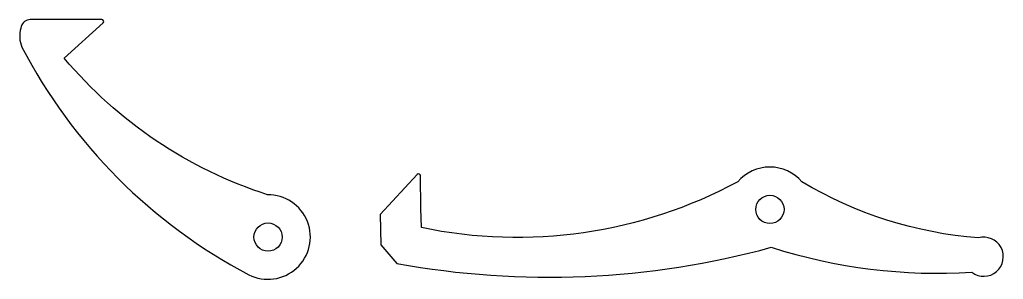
# Model space of a CAD drawing. Header units: millimetres. Extents: x -46 to 59, y -61 to -34.
import ezdxf

# ---------------------------------------------------------------- set-up
doc = ezdxf.new("R2010")
doc.units = ezdxf.units.MM
doc.layers.get('0').update_dxf_attribs({"linetype": 'CONTINUOUS'})

msp = doc.modelspace()

# ---------------------------------------------------------------- linework, layer by layer
for points in [[(-37.1, -33.8), (-44.71, -33.8, 0.334719), (-45.67, -34.52), (-45.72, -34.71, 0.173212), (-45.59, -36.72, 0.152972), (-21.5, -60.91, 1.278802), (-19.52, -52.41, -0.140861), (-41.11, -37.89), (-36.97, -34.15, 0.686799)], [(55.31, -60.66, 1.614984), (56, -57, -0.116475), (37.26, -51.04, 0.459765), (30.43, -51.04, -0.177715), (-3.17, -55.9), (-3.21, -53.89), (-3.26, -50.4, 0.677253), (-3.61, -50.26), (-7.53, -54.52), (-7.48, -57.73), (-5.76, -59.72, 0.112029), (34, -58, 0.092635)]]:
    msp.add_lwpolyline(points, format="xyb", close=True)
for centre in [(33.85, -53.97), (-19.45, -56.91)]:
    msp.add_circle(centre, 1.5)

doc.saveas('drawing.dxf')
